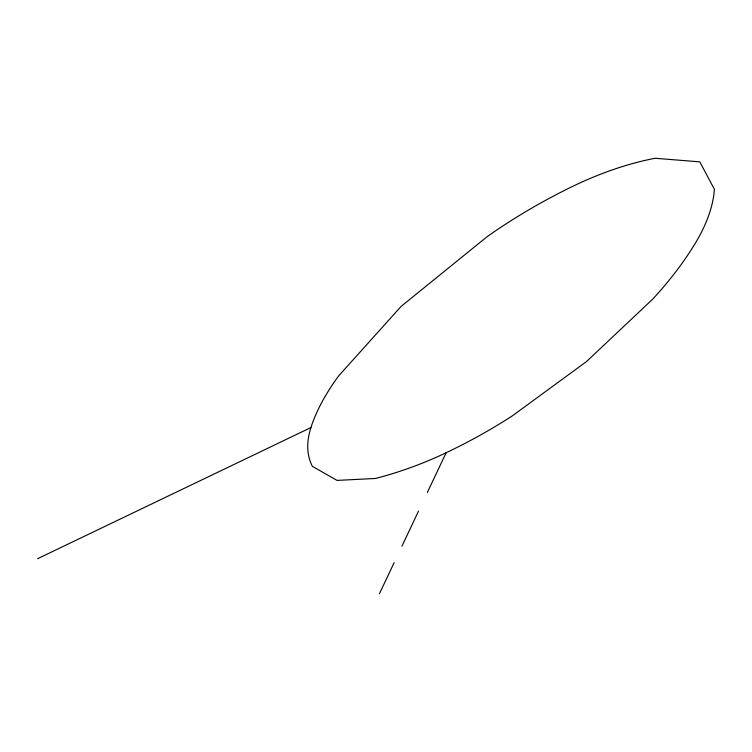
<?xml version="1.0" encoding="UTF-8"?>
<svg xmlns="http://www.w3.org/2000/svg" width="752" height="752" viewBox="0 0 752 752"><rect width="100%" height="100%" fill="white"/><g stroke="black" fill="none" stroke-linecap="round" stroke-linejoin="round"><path stroke-width="1.13" d="M379.431 593.732L394.161 562.609M401.963 546.121L418.535 511.087M427.352 492.466L446.143 452.742A326.077 178.337 -24.2 0 0 512.403 415.818L586.504 361.562L652.539 299.315A336.511 188.667 -26.3 0 0 695.421 243.056A206.509 108.673 -28.7 0 0 714.4 189.316L699.821 161.859L655.152 158.268A194.486 94.743 -29.4 0 0 572.028 186.684A286.935 132.192 -28.7 0 0 487.343 236.504L401.089 306.412L338.691 375.868A278.146 126.684 -27.4 0 0 310.933 427.55A179.944 84.572 -25.6 0 0 312.409 466.39L337.075 480.406L375.427 478.469A204.582 103.522 -24.3 0 0 446.143 452.742M37.6 558.708L310.933 427.55"/></g></svg>
